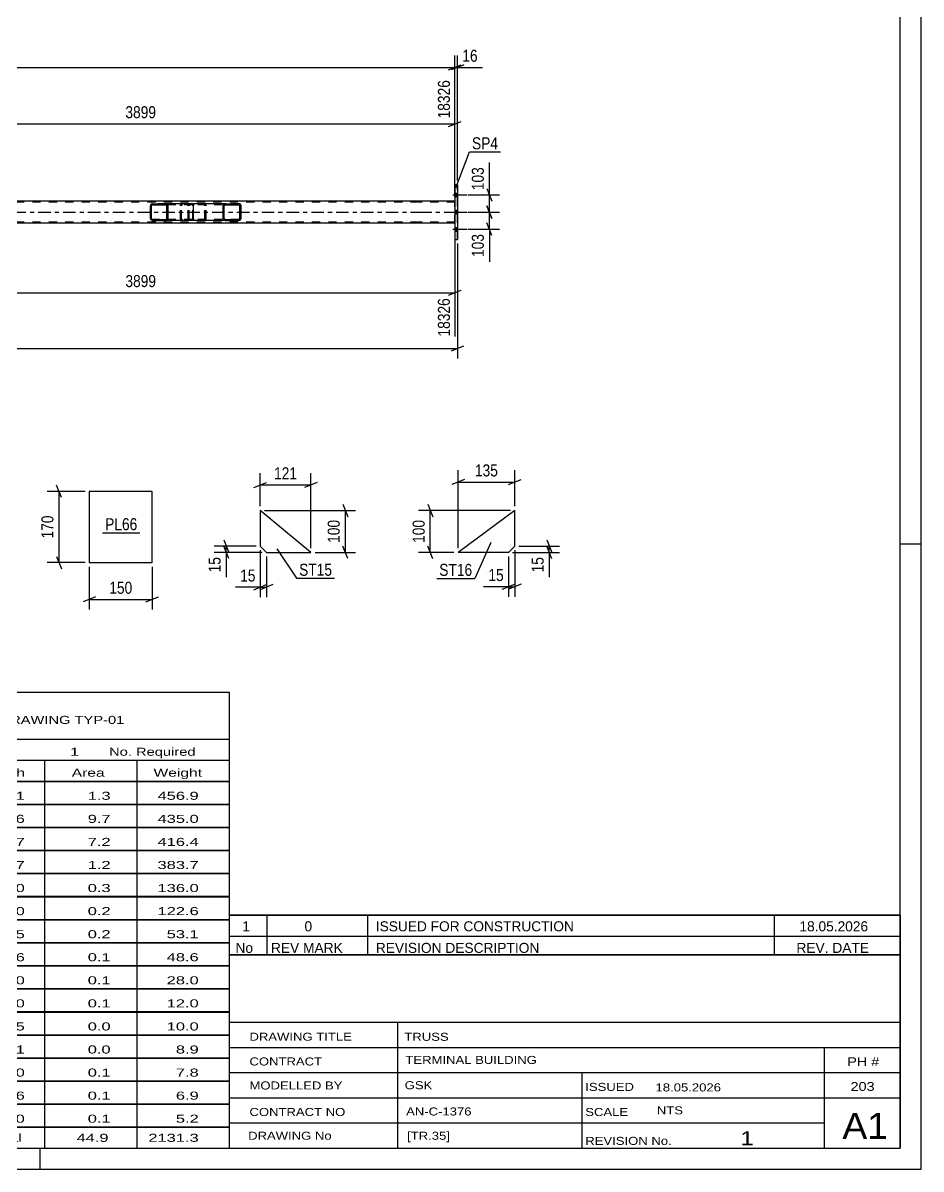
# Model space of a CAD drawing. Header units: millimetres. Extents: x 0 to 841, y 0 to 594.
# Drawn here: x 626.9 to 841, y 0 to 273.3 of the extents above; entities that cross this region are included whole.
import ezdxf

# ---------------------------------------------------------------- set-up
doc = ezdxf.new("R2010")
doc.units = ezdxf.units.MM
doc.linetypes.add('DXK_LINE_DOT2', pattern=[3.9198, 1.9599, -1.9599])
doc.linetypes.add('DXK_LINE_DOT3', pattern=[5.9187, 2.979, -0.9799, 0.9799, -0.9799])
doc.styles.add('Arial Narrow', font='ARIALN.TTF', dxfattribs={"height": 0.2})

# ---------------------------------------------------------------- blocks, each defined once
blk = doc.blocks.new('Unknown-247343161-1137')
at = {"color": 5, "linetype": 'Continuous'}
for p, q in [((841, 0), (841, 594)), ((836, 5), (836, 589)), ((841, 149), (836, 149)), ((5, 5), (836, 5)), ((631, 0), (631, 5)), ((0, 0), (841, 0))]:
    blk.add_line(p, q, dxfattribs=at)
blk = doc.blocks.new('Part-247343161-45627 - 45626')
at = {"color": 2, "linetype": 'Continuous'}
for p, q in [((683.44, 157.06), (683.44, 148.56)), ((695.53, 147.06), (683.44, 157.06)), ((683.44, 148.56), (684.94, 147.06)), ((684.94, 147.06), (695.53, 147.06))]:
    blk.add_line(p, q, dxfattribs=at)
blk = doc.blocks.new('Part-247343161-45637 - 45636')
at = {"color": 2, "linetype": 'Continuous'}
for p, q in [((744.12, 157.05), (730.62, 147.05)), ((744.12, 148.55), (744.12, 157.05)), ((744.12, 148.55), (742.62, 147.05)), ((742.62, 147.05), (730.62, 147.05))]:
    blk.add_line(p, q, dxfattribs=at)
blk = doc.blocks.new('Part-247343161-26523 - 4010')
at = {"linetype": 'Continuous'}
h = blk.add_hatch(dxfattribs=at)
h.set_pattern_fill('', scale=0.7, style=0, pattern_type=0)
h.set_pattern_definition([(45, (678.8355, 229.9036), (-1.57154, 1.57154), [])])
h.paths.add_polyline_path([(678.87, 229.72), (678.84, 229.9), (678.72, 230.06), (678.56, 230.16), (678.36, 230.2), (675.13, 230.2), (674.93, 230.16), (674.77, 230.06), (674.66, 229.9), (674.62, 229.72), (674.62, 226.68), (674.66, 226.5), (674.77, 226.34), (674.93, 226.24), (675.13, 226.2), (678.36, 226.2), (678.56, 226.24), (678.72, 226.34), (678.84, 226.5), (678.87, 226.68)])
h.paths.add_polyline_path([(678.6, 226.59), (678.54, 226.51), (678.46, 226.46), (678.36, 226.44), (675.13, 226.44), (675.03, 226.46), (674.95, 226.51), (674.89, 226.59), (674.87, 226.68), (674.87, 229.72), (674.89, 229.81), (674.95, 229.89), (675.03, 229.94), (675.13, 229.96), (678.36, 229.96), (678.46, 229.94), (678.54, 229.89), (678.6, 229.81), (678.62, 229.72), (678.62, 226.68)])
at = {"color": 7, "linetype": 'DXK_LINE_DOT2'}
for p, q in [((666.27, 229.72), (666.31, 229.9)), ((666.27, 226.68), (666.27, 229.72)), ((666.54, 229.81), (666.52, 229.72)), ((666.52, 226.68), (666.52, 229.72)), ((666.6, 229.89), (666.54, 229.81)), ((666.58, 230.16), (666.78, 230.2)), ((666.68, 229.94), (666.6, 229.89)), ((666.78, 229.96), (666.68, 229.94)), ((667.26, 230.2), (666.78, 230.2)), ((678.36, 229.96), (666.78, 229.96)), ((670.01, 230.2), (670.21, 230.16)), ((670.11, 229.94), (670.01, 229.96)), ((670.19, 229.89), (670.11, 229.94)), ((670.25, 229.81), (670.19, 229.89)), ((670.27, 229.72), (670.25, 229.81)), ((670.27, 226.68), (670.27, 229.72)), ((670.49, 229.9), (670.53, 229.72)), ((670.53, 226.68), (670.53, 229.72)), ((678.36, 230.2), (675.13, 230.2)), ((666.31, 226.5), (666.27, 226.68)), ((666.52, 226.68), (666.54, 226.59)), ((666.54, 226.59), (666.6, 226.51)), ((666.78, 226.2), (666.58, 226.24)), ((666.6, 226.51), (666.68, 226.46)), ((666.68, 226.46), (666.78, 226.44)), ((678.36, 226.44), (666.78, 226.44)), ((667.26, 226.2), (666.78, 226.2)), ((670.01, 226.44), (670.11, 226.46)), ((670.21, 226.24), (670.01, 226.2)), ((670.11, 226.46), (670.19, 226.51)), ((670.19, 226.51), (670.25, 226.59)), ((670.25, 226.59), (670.27, 226.68)), ((670.53, 226.68), (670.49, 226.5)), ((678.36, 226.2), (675.13, 226.2))]:
    blk.add_line(p, q, dxfattribs=at)
at = {"color": 2, "linetype": 'Continuous'}
for p, q in [((675.13, 230.2), (667.26, 230.2)), ((674.66, 229.9), (674.62, 229.72)), ((674.62, 226.68), (674.62, 229.72)), ((674.87, 229.72), (674.89, 229.81)), ((674.87, 226.68), (674.87, 229.72)), ((674.89, 229.81), (674.95, 229.89)), ((675.13, 230.2), (674.93, 230.16)), ((674.95, 229.89), (675.03, 229.94)), ((675.03, 229.94), (675.13, 229.96)), ((675.13, 230.2), (678.36, 230.2)), ((675.13, 229.96), (678.36, 229.96)), ((678.56, 230.16), (678.36, 230.2)), ((678.36, 229.96), (678.46, 229.94)), ((678.46, 229.94), (678.54, 229.89)), ((678.54, 229.89), (678.6, 229.81)), ((678.6, 229.81), (678.62, 229.72)), ((678.62, 226.68), (678.62, 229.72)), ((678.87, 229.72), (678.84, 229.9)), ((678.87, 226.68), (678.87, 229.72)), ((675.13, 226.2), (667.26, 226.2)), ((674.62, 226.68), (674.66, 226.5)), ((674.89, 226.59), (674.87, 226.68)), ((674.95, 226.51), (674.89, 226.59)), ((674.93, 226.24), (675.13, 226.2)), ((675.03, 226.46), (674.95, 226.51)), ((675.13, 226.44), (675.03, 226.46)), ((675.13, 226.44), (678.36, 226.44)), ((675.13, 226.2), (678.36, 226.2)), ((678.46, 226.46), (678.36, 226.44)), ((678.36, 226.2), (678.56, 226.24)), ((678.54, 226.51), (678.46, 226.46)), ((678.6, 226.59), (678.54, 226.51)), ((678.62, 226.68), (678.6, 226.59)), ((678.84, 226.5), (678.87, 226.68))]:
    blk.add_line(p, q, dxfattribs=at)
at = {"color": 7, "linetype": 'DXK_LINE_DOT2'}
for centre, start, end in [((666.76, 229.7), 110.7583, 155.68), ((670.03, 229.7), 24.32, 69.2417), ((666.76, 226.7), 204.32, 249.2417), ((670.03, 226.7), 290.7583, 335.68)]:
    blk.add_arc(centre, 0.496, start, end, dxfattribs=at)
at = {"color": 2, "linetype": 'Continuous'}
for centre, start, end in [((675.11, 229.7), 110.7583, 155.68), ((678.38, 229.7), 24.32, 69.2417), ((675.11, 226.7), 204.32, 249.2417), ((678.38, 226.7), 290.7583, 335.68)]:
    blk.add_arc(centre, 0.496, start, end, dxfattribs=at)
blk = doc.blocks.new('Part-247343161-26530 - 4010')
at = {"linetype": 'Continuous'}
h = blk.add_hatch(dxfattribs=at)
h.set_pattern_fill('', scale=0.7, style=0, pattern_type=0)
h.set_pattern_definition([(45, (661.4247, 229.9036), (-1.57154, 1.57154), [])])
h.paths.add_polyline_path([(661.46, 229.72), (661.42, 229.9), (661.32, 230.06), (661.15, 230.16), (660.96, 230.2), (657.78, 230.2), (657.58, 230.16), (657.42, 230.06), (657.31, 229.9), (657.27, 229.72), (657.27, 226.68), (657.31, 226.5), (657.42, 226.34), (657.58, 226.24), (657.78, 226.2), (660.96, 226.2), (661.15, 226.24), (661.32, 226.34), (661.42, 226.5), (661.46, 226.68)])
h.paths.add_polyline_path([(661.19, 226.59), (661.14, 226.51), (661.06, 226.46), (660.96, 226.44), (657.78, 226.44), (657.68, 226.46), (657.6, 226.51), (657.54, 226.59), (657.52, 226.68), (657.52, 229.72), (657.54, 229.81), (657.6, 229.89), (657.68, 229.94), (657.78, 229.96), (660.96, 229.96), (661.06, 229.94), (661.14, 229.89), (661.19, 229.81), (661.21, 229.72), (661.21, 226.68)])
at = {"color": 2, "linetype": 'Continuous'}
for p, q in [((657.31, 229.9), (657.27, 229.72)), ((657.27, 226.68), (657.27, 229.72)), ((657.52, 229.72), (657.54, 229.81)), ((657.52, 226.68), (657.52, 229.72)), ((657.54, 229.81), (657.6, 229.89)), ((657.78, 230.2), (657.58, 230.16)), ((657.6, 229.89), (657.68, 229.94)), ((657.68, 229.94), (657.78, 229.96)), ((657.78, 230.2), (660.96, 230.2)), ((657.78, 229.96), (660.96, 229.96)), ((667.26, 230.2), (660.96, 230.2)), ((661.15, 230.16), (660.96, 230.2)), ((660.96, 229.96), (661.06, 229.94)), ((661.06, 229.94), (661.14, 229.89)), ((661.14, 229.89), (661.19, 229.81)), ((661.19, 229.81), (661.21, 229.72)), ((661.21, 226.68), (661.21, 229.72)), ((661.46, 229.72), (661.42, 229.9)), ((661.46, 226.68), (661.46, 229.72)), ((667.26, 230.2), (667.36, 230.16)), ((667.36, 230.16), (667.45, 230.06)), ((667.45, 230.06), (667.51, 229.9)), ((667.51, 229.9), (667.53, 229.72)), ((667.53, 226.68), (667.53, 229.72)), ((657.27, 226.68), (657.31, 226.5)), ((657.54, 226.59), (657.52, 226.68)), ((657.6, 226.51), (657.54, 226.59)), ((657.58, 226.24), (657.78, 226.2)), ((657.68, 226.46), (657.6, 226.51)), ((657.78, 226.44), (657.68, 226.46)), ((657.78, 226.44), (660.96, 226.44)), ((657.78, 226.2), (660.96, 226.2)), ((661.06, 226.46), (660.96, 226.44)), ((660.96, 226.2), (661.15, 226.24)), ((667.26, 226.2), (660.96, 226.2)), ((661.14, 226.51), (661.06, 226.46)), ((661.19, 226.59), (661.14, 226.51)), ((661.21, 226.68), (661.19, 226.59)), ((661.42, 226.5), (661.46, 226.68)), ((667.36, 226.24), (667.26, 226.2)), ((667.45, 226.34), (667.36, 226.24)), ((667.51, 226.5), (667.45, 226.34)), ((667.53, 226.68), (667.51, 226.5))]:
    blk.add_line(p, q, dxfattribs=at)
at = {"color": 7, "linetype": 'DXK_LINE_DOT2'}
for p, q in [((660.96, 230.2), (657.78, 230.2)), ((667.26, 229.96), (657.78, 229.96)), ((664.42, 229.72), (664.46, 229.9)), ((664.42, 226.68), (664.42, 229.72)), ((664.69, 229.81), (664.67, 229.72)), ((664.67, 226.68), (664.67, 229.72)), ((664.75, 229.89), (664.69, 229.81)), ((664.73, 230.16), (664.93, 230.2)), ((664.83, 229.94), (664.75, 229.89)), ((664.93, 229.96), (664.83, 229.94)), ((666.27, 229.96), (666.27, 230.2)), ((667.31, 229.94), (667.26, 229.96)), ((667.36, 229.89), (667.31, 229.94)), ((667.39, 229.81), (667.36, 229.89)), ((667.4, 229.72), (667.39, 229.81)), ((667.4, 226.68), (667.4, 229.72)), ((667.26, 226.44), (657.78, 226.44)), ((660.96, 226.2), (657.78, 226.2)), ((664.46, 226.5), (664.42, 226.68)), ((664.67, 226.68), (664.69, 226.59)), ((664.69, 226.59), (664.75, 226.51)), ((664.93, 226.2), (664.73, 226.24)), ((664.75, 226.51), (664.77, 226.5)), ((664.77, 226.5), (664.83, 226.46)), ((664.83, 226.46), (664.93, 226.44)), ((666.27, 226.2), (666.27, 226.44)), ((667.26, 226.44), (667.31, 226.46)), ((667.31, 226.46), (667.36, 226.51)), ((667.36, 226.51), (667.39, 226.59)), ((667.39, 226.59), (667.4, 226.68))]:
    blk.add_line(p, q, dxfattribs=at)
at = {"color": 2, "linetype": 'Continuous'}
for centre, start, end in [((657.76, 229.7), 111.1941, 156.1506), ((660.97, 229.7), 23.8494, 68.8059), ((657.76, 226.7), 203.8494, 248.8059), ((660.97, 226.7), 291.1941, 336.1506)]:
    blk.add_arc(centre, 0.492, start, end, dxfattribs=at)
at = {"color": 7, "linetype": 'DXK_LINE_DOT2'}
for centre, start, end in [((664.91, 229.7), 111.1941, 156.1506), ((664.91, 226.7), 203.8494, 248.8059)]:
    blk.add_arc(centre, 0.492, start, end, dxfattribs=at)
blk = doc.blocks.new('Part-247343161-26532 - 4010')
at = {"color": 2, "linetype": 'Continuous'}
for p, q in [((730.51, 234.7), (729.87, 234.7)), ((729.87, 234.7), (729.87, 221.7)), ((730.51, 234.7), (730.51, 221.7)), ((729.87, 221.7), (730.51, 221.7))]:
    blk.add_line(p, q, dxfattribs=at)
at = {"color": 7, "linetype": 'DXK_LINE_DOT2'}
blk.add_line((730.51, 221.7), (730.51, 234.7), dxfattribs=at)
blk = doc.blocks.new('Part-247343161-26634 - 4010')
at = {"color": 7, "linetype": 'DXK_LINE_DOT2'}
for p, q in [((721.25, 230.6), (62.33, 230.6)), ((729.87, 230.6), (721.35, 230.6)), ((729.87, 225.56), (729.87, 230.84)), ((721.25, 225.8), (62.33, 225.8)), ((729.87, 225.8), (721.35, 225.8))]:
    blk.add_line(p, q, dxfattribs=at)
at = {"color": 2, "linetype": 'Continuous'}
for p, q in [((721.25, 230.84), (585.25, 230.84)), ((729.87, 230.84), (721.35, 230.84)), ((721.25, 225.56), (585.25, 225.56)), ((729.87, 225.56), (721.35, 225.56))]:
    blk.add_line(p, q, dxfattribs=at)
at = {"color": 7, "linetype": 'DXK_LINE_DOT3'}
for p, q in [((62.33, 228.2), (721.25, 228.2)), ((721.35, 228.2), (739.87, 228.2))]:
    blk.add_line(p, q, dxfattribs=at)
blk = doc.blocks.new('Bolt-247343161-26638 - 4010')
at = {"linetype": 'Continuous'}
for points in [[(730.51, 231.86), (730.51, 232.74), (729.87, 232.74), (729.87, 231.86)], [(730.51, 231.86), (730.51, 232.74), (729.87, 232.74), (729.87, 231.86)], [(730.51, 231.86), (730.51, 232.74), (729.87, 232.74), (729.87, 231.86)], [(730.51, 227.76), (730.51, 228.64), (729.87, 228.64), (729.87, 227.76)], [(730.51, 227.76), (730.51, 228.64), (729.87, 228.64), (729.87, 227.76)], [(730.51, 223.66), (730.51, 224.54), (729.87, 224.54), (729.87, 223.66)], [(730.51, 223.66), (730.51, 224.54), (729.87, 224.54), (729.87, 223.66)], [(730.51, 223.66), (730.51, 224.54), (729.87, 224.54), (729.87, 223.66)]]:
    blk.add_hatch(color=1, dxfattribs=at).paths.add_polyline_path(points)
at = {"color": 1, "linetype": 'Continuous'}
for p, q in [((729.87, 232.74), (730.51, 232.74)), ((729.87, 232.74), (730.51, 232.74)), ((729.87, 232.74), (730.51, 232.74)), ((729.35, 232.3), (732.67, 232.3)), ((729.35, 232.3), (732.67, 232.3)), ((729.35, 232.3), (732.67, 232.3)), ((729.87, 231.86), (730.51, 231.86)), ((729.87, 231.86), (730.51, 231.86)), ((729.87, 231.86), (730.51, 231.86)), ((729.35, 228.2), (732.67, 228.2)), ((729.35, 228.2), (732.67, 228.2)), ((729.87, 228.64), (730.51, 228.64)), ((729.87, 228.64), (730.51, 228.64)), ((729.87, 227.76), (730.51, 227.76)), ((729.87, 227.76), (730.51, 227.76)), ((729.87, 224.54), (730.51, 224.54)), ((729.87, 224.54), (730.51, 224.54)), ((729.87, 224.54), (730.51, 224.54)), ((729.35, 224.1), (732.67, 224.1)), ((729.35, 224.1), (732.67, 224.1)), ((729.35, 224.1), (732.67, 224.1)), ((729.87, 223.66), (730.51, 223.66)), ((729.87, 223.66), (730.51, 223.66)), ((729.87, 223.66), (730.51, 223.66))]:
    blk.add_line(p, q, dxfattribs=at)
blk = doc.blocks.new('Part-247343161-45618 - 45617')
at = {"color": 2, "linetype": 'Continuous'}
for p, q in [((642.7, 161.61), (642.7, 144.61)), ((657.7, 161.61), (642.7, 161.61)), ((657.7, 144.61), (657.7, 161.61)), ((642.7, 144.61), (657.7, 144.61))]:
    blk.add_line(p, q, dxfattribs=at)
blk = doc.blocks.new('StraightDimension-247343161-45885 - 45626')
at = {"color": 7, "linetype": 'Continuous'}
for p, q in [((703.14, 158.56), (704.34, 155.56)), ((684.44, 157.06), (706.14, 157.06)), ((703.74, 147.06), (703.74, 157.06)), ((704.34, 145.56), (703.14, 148.56)), ((696.53, 147.06), (706.14, 147.06))]:
    blk.add_line(p, q, dxfattribs=at)
at = {"color": 0}
blk.add_wipeout([(702.99, 155.4), (698.79, 155.4), (698.79, 148.72), (702.99, 148.72)], dxfattribs=at)
at = {"color": 3, "style": 'Arial Narrow'}
blk.add_text('100', height=2.863, rotation=90.0002, dxfattribs=at).set_placement((702.39, 149.32))
blk = doc.blocks.new('StraightDimension-247343161-45877 - 45626')
at = {"color": 7, "linetype": 'Continuous'}
for p, q in [((683.44, 158.06), (683.44, 165.98)), ((695.53, 148.06), (695.53, 165.98)), ((681.94, 162.53), (684.94, 163.73)), ((683.44, 163.13), (695.53, 163.13)), ((697.03, 163.73), (694.03, 162.53))]:
    blk.add_line(p, q, dxfattribs=at)
at = {"color": 0}
blk.add_wipeout([(692.83, 163.88), (692.83, 168.08), (686.14, 168.08), (686.14, 163.88)], dxfattribs=at)
at = {"color": 3, "style": 'Arial Narrow'}
blk.add_text('121', height=2.863, dxfattribs=at).set_placement((686.74, 164.48))
blk = doc.blocks.new('StraightDimension-247343161-45881 - 45626')
at = {"color": 7, "linetype": 'Continuous'}
for p, q in [((682.44, 148.56), (672.49, 148.56)), ((674.74, 150.06), (675.94, 147.06)), ((675.94, 145.56), (674.74, 148.56)), ((675.34, 147.06), (675.34, 148.56)), ((683.94, 147.06), (672.49, 147.06))]:
    blk.add_line(p, q, dxfattribs=at)
at = {"color": 0}
blk.add_wipeout([(674.59, 146.53), (670.39, 146.53), (670.39, 141.68), (674.59, 141.68)], dxfattribs=at)
at = {"color": 7, "linetype": 'Continuous'}
blk.add_line((675.34, 147.06), (675.34, 141.15), dxfattribs=at)
blk.add_line((675.34, 147.06), (675.34, 141.15), dxfattribs=at)
at = {"color": 3, "style": 'Arial Narrow'}
blk.add_text('15', height=2.863, rotation=90.0002, dxfattribs=at).set_placement((673.99, 142.28))
blk = doc.blocks.new('StraightDimension-247343161-45873 - 45626')
at = {"color": 7, "linetype": 'Continuous'}
for p, q in [((683.44, 147.56), (683.44, 136.36)), ((684.94, 146.06), (684.94, 136.36)), ((681.94, 138.16), (684.94, 139.36)), ((686.44, 139.36), (683.44, 138.16)), ((683.44, 138.76), (684.94, 138.76))]:
    blk.add_line(p, q, dxfattribs=at)
at = {"color": 0}
blk.add_wipeout([(682.92, 139.51), (682.92, 143.71), (678.06, 143.71), (678.06, 139.51)], dxfattribs=at)
at = {"color": 7, "linetype": 'Continuous'}
blk.add_line((683.44, 138.76), (677.53, 138.76), dxfattribs=at)
blk.add_line((683.44, 138.76), (677.53, 138.76), dxfattribs=at)
at = {"color": 3, "style": 'Arial Narrow'}
blk.add_text('15', height=2.863, dxfattribs=at).set_placement((678.66, 140.11))
blk = doc.blocks.new('StraightDimension-247343161-45901 - 45636')
at = {"color": 7, "linetype": 'Continuous'}
for p, q in [((732.12, 164.42), (729.12, 163.22)), ((730.62, 148.05), (730.62, 166.67)), ((742.62, 163.22), (745.62, 164.42)), ((744.12, 158.05), (744.12, 166.67)), ((730.62, 163.82), (744.12, 163.82))]:
    blk.add_line(p, q, dxfattribs=at)
at = {"color": 0}
blk.add_wipeout([(740.71, 164.57), (740.71, 168.77), (734.03, 168.77), (734.03, 164.57)], dxfattribs=at)
at = {"color": 3, "style": 'Arial Narrow'}
blk.add_text('135', height=2.863, dxfattribs=at).set_placement((734.63, 165.17))
blk = doc.blocks.new('StraightDimension-247343161-45893 - 45636')
at = {"color": 7, "linetype": 'Continuous'}
for p, q in [((723.4, 158.55), (724.6, 155.55)), ((743.12, 157.05), (721.15, 157.05)), ((724, 147.05), (724, 157.05)), ((724.6, 145.55), (723.4, 148.55)), ((729.62, 147.05), (721.15, 147.05))]:
    blk.add_line(p, q, dxfattribs=at)
at = {"color": 0}
blk.add_wipeout([(723.25, 155.4), (719.05, 155.4), (719.05, 148.71), (723.25, 148.71)], dxfattribs=at)
at = {"color": 3, "style": 'Arial Narrow'}
blk.add_text('100', height=2.863, rotation=90.0002, dxfattribs=at).set_placement((722.65, 149.31))
blk = doc.blocks.new('StraightDimension-247343161-45897 - 45636')
at = {"color": 7, "linetype": 'Continuous'}
for p, q in [((742.62, 146.05), (742.62, 136.48)), ((744.12, 147.55), (744.12, 136.48)), ((741.12, 138.28), (744.12, 139.48)), ((745.62, 139.48), (742.62, 138.28)), ((742.62, 138.88), (744.12, 138.88))]:
    blk.add_line(p, q, dxfattribs=at)
at = {"color": 0}
blk.add_wipeout([(742.1, 139.63), (742.1, 143.83), (737.24, 143.83), (737.24, 139.63)], dxfattribs=at)
at = {"color": 7, "linetype": 'Continuous'}
blk.add_line((742.62, 138.88), (736.71, 138.88), dxfattribs=at)
blk.add_line((742.62, 138.88), (736.71, 138.88), dxfattribs=at)
at = {"color": 3, "style": 'Arial Narrow'}
blk.add_text('15', height=2.863, dxfattribs=at).set_placement((737.84, 140.23))
blk = doc.blocks.new('StraightDimension-247343161-45889 - 45636')
at = {"color": 7, "linetype": 'Continuous'}
for p, q in [((745.12, 148.55), (754.77, 148.55)), ((751.77, 150.05), (752.97, 147.05)), ((752.97, 145.55), (751.77, 148.55)), ((752.37, 147.05), (752.37, 148.55)), ((743.62, 147.05), (754.77, 147.05))]:
    blk.add_line(p, q, dxfattribs=at)
at = {"color": 0}
blk.add_wipeout([(751.62, 146.53), (747.42, 146.53), (747.42, 141.67), (751.62, 141.67)], dxfattribs=at)
at = {"color": 7, "linetype": 'Continuous'}
blk.add_line((752.37, 147.05), (752.37, 141.15), dxfattribs=at)
blk.add_line((752.37, 147.05), (752.37, 141.15), dxfattribs=at)
at = {"color": 3, "style": 'Arial Narrow'}
blk.add_text('15', height=2.863, rotation=90.0002, dxfattribs=at).set_placement((751.02, 142.27))
blk = doc.blocks.new('StraightDimension-247343161-47043 - 4010')
at = {"color": 7, "linetype": 'Continuous'}
for p, q in [((580.05, 240.24), (580.05, 259.68)), ((729.87, 231.84), (729.87, 259.68)), ((581.55, 249.84), (578.55, 248.64)), ((580.05, 249.24), (729.87, 249.24)), ((728.37, 248.64), (731.37, 249.84))]:
    blk.add_line(p, q, dxfattribs=at)
at = {"color": 0, "linetype": 'Continuous'}
blk.add_wipeout([(729.27, 260.28), (725.07, 260.28), (725.07, 249.94), (729.27, 249.94)], dxfattribs=at)
at = {"color": 0}
blk.add_wipeout([(659.22, 249.99), (659.22, 254.19), (650.7, 254.19), (650.7, 249.99)], dxfattribs=at)
at = {"color": 3, "linetype": 'Continuous', "style": 'Arial Narrow'}
blk.add_text('18326', height=2.863, rotation=90.0002, dxfattribs=at).set_placement((728.67, 250.54))
at = {"color": 3, "style": 'Arial Narrow'}
blk.add_text('3899', height=2.863, dxfattribs=at).set_placement((651.3, 250.59))
blk = doc.blocks.new('StraightDimension-247343161-46965 - 4010')
at = {"color": 7, "linetype": 'Continuous'}
for p, q in [((737.5, 233.8), (738.7, 230.8)), ((732.91, 232.3), (740.5, 232.3)), ((738.7, 226.7), (737.5, 229.7)), ((738.1, 228.2), (738.1, 232.3)), ((732.91, 228.2), (740.5, 228.2))]:
    blk.add_line(p, q, dxfattribs=at)
at = {"color": 0}
blk.add_wipeout([(737.35, 239.51), (733.15, 239.51), (733.15, 232.82), (737.35, 232.82)], dxfattribs=at)
at = {"color": 7, "linetype": 'Continuous'}
blk.add_line((738.1, 232.3), (738.1, 240.03), dxfattribs=at)
blk.add_line((738.1, 232.3), (738.1, 240.03), dxfattribs=at)
at = {"color": 3, "style": 'Arial Narrow'}
blk.add_text('103', height=2.863, rotation=90.0002, dxfattribs=at).set_placement((736.75, 233.42))
blk = doc.blocks.new('StraightDimension-247343161-46966 - 4010')
at = {"color": 7, "linetype": 'Continuous'}
for p, q in [((737.5, 229.7), (738.7, 226.7)), ((732.91, 228.2), (740.5, 228.2)), ((738.1, 224.1), (738.1, 228.2)), ((738.7, 222.6), (737.5, 225.6)), ((732.91, 224.1), (740.5, 224.1))]:
    blk.add_line(p, q, dxfattribs=at)
at = {"color": 0}
blk.add_wipeout([(737.35, 223.57), (733.15, 223.57), (733.15, 216.89), (737.35, 216.89)], dxfattribs=at)
at = {"color": 7, "linetype": 'Continuous'}
blk.add_line((738.1, 224.1), (738.1, 216.37), dxfattribs=at)
blk.add_line((738.1, 224.1), (738.1, 216.37), dxfattribs=at)
at = {"color": 3, "style": 'Arial Narrow'}
blk.add_text('103', height=2.863, rotation=90.0002, dxfattribs=at).set_placement((736.75, 217.49))
blk = doc.blocks.new('StraightDimension-247343161-47066 - 4010')
at = {"color": 7, "linetype": 'Continuous'}
for p, q in [((729.87, 224.56), (729.87, 198.53)), ((580.05, 216.16), (580.05, 198.53)), ((581.55, 209.57), (578.55, 208.37)), ((580.05, 208.97), (729.87, 208.97)), ((728.37, 208.37), (731.37, 209.57))]:
    blk.add_line(p, q, dxfattribs=at)
at = {"color": 0}
blk.add_wipeout([(659.22, 209.72), (659.22, 213.92), (650.7, 213.92), (650.7, 209.72)], dxfattribs=at)
at = {"color": 0, "linetype": 'Continuous'}
blk.add_wipeout([(729.27, 208.27), (725.07, 208.27), (725.07, 197.93), (729.27, 197.93)], dxfattribs=at)
at = {"color": 3, "style": 'Arial Narrow'}
blk.add_text('3899', height=2.863, dxfattribs=at).set_placement((651.3, 210.32))
at = {"color": 3, "linetype": 'Continuous', "style": 'Arial Narrow'}
blk.add_text('18326', height=2.863, rotation=90.0002, dxfattribs=at).set_placement((728.67, 198.53))
blk = doc.blocks.new('StraightDimension-247343161-47089 - 4010')
at = {"color": 7, "linetype": 'Continuous'}
for p, q in [((729.87, 235.7), (729.87, 265.55)), ((730.51, 235.7), (730.51, 265.55)), ((728.37, 262.1), (731.37, 263.3)), ((732.01, 263.3), (729.01, 262.1)), ((729.87, 262.7), (730.51, 262.7))]:
    blk.add_line(p, q, dxfattribs=at)
at = {"color": 0}
blk.add_wipeout([(735.89, 263.45), (735.89, 267.65), (731.03, 267.65), (731.03, 263.45)], dxfattribs=at)
at = {"color": 7, "linetype": 'Continuous'}
blk.add_line((730.51, 262.7), (736.41, 262.7), dxfattribs=at)
blk.add_line((730.51, 262.7), (736.41, 262.7), dxfattribs=at)
at = {"color": 3, "style": 'Arial Narrow'}
blk.add_text('16', height=2.863, dxfattribs=at).set_placement((731.63, 264.05))
blk = doc.blocks.new('StraightDimension-247343161-47090 - 4010')
at = {"color": 7, "linetype": 'Continuous'}
for p, q in [((729.87, 235.7), (729.87, 265.55)), ((53.71, 262.7), (729.87, 262.7)), ((728.37, 262.1), (731.37, 263.3))]:
    blk.add_line(p, q, dxfattribs=at)
blk = doc.blocks.new('StraightDimension-247343161-47120 - 4010')
at = {"color": 7, "linetype": 'Continuous'}
for p, q in [((730.51, 220.7), (730.51, 193.3)), ((53.07, 195.7), (730.51, 195.7)), ((729.01, 195.1), (732.01, 196.3))]:
    blk.add_line(p, q, dxfattribs=at)
blk = doc.blocks.new('StraightDimension-247343161-45865 - 45617')
at = {"color": 7, "linetype": 'Continuous'}
for p, q in [((641.7, 161.61), (632.64, 161.61)), ((636.09, 160.11), (634.89, 163.11)), ((635.49, 144.61), (635.49, 161.61)), ((634.89, 146.11), (636.09, 143.11)), ((641.7, 144.61), (632.64, 144.61))]:
    blk.add_line(p, q, dxfattribs=at)
at = {"color": 0}
blk.add_wipeout([(634.74, 156.45), (630.54, 156.45), (630.54, 149.77), (634.74, 149.77)], dxfattribs=at)
at = {"color": 3, "style": 'Arial Narrow'}
blk.add_text('170', height=2.863, rotation=90.0002, dxfattribs=at).set_placement((634.14, 150.37))
blk = doc.blocks.new('StraightDimension-247343161-45869 - 45617')
at = {"color": 7, "linetype": 'Continuous'}
for p, q in [((642.7, 143.61), (642.7, 133.44)), ((657.7, 143.61), (657.7, 133.44)), ((644.2, 136.44), (641.2, 135.24)), ((642.7, 135.84), (657.7, 135.84)), ((656.2, 135.24), (659.2, 136.44))]:
    blk.add_line(p, q, dxfattribs=at)
at = {"color": 0}
blk.add_wipeout([(653.54, 136.59), (653.54, 140.79), (646.86, 140.79), (646.86, 136.59)], dxfattribs=at)
at = {"color": 3, "style": 'Arial Narrow'}
blk.add_text('150', height=2.863, dxfattribs=at).set_placement((647.46, 137.19))
blk = doc.blocks.new('Mark-247343161-46045 - 45626')
at = {"color": 0}
blk.add_wipeout([(700.57, 141.48), (700.57, 144.48), (692.72, 144.48), (692.72, 141.48)], dxfattribs=at)
blk.add_wipeout([(700.57, 141.48), (700.57, 144.48), (692.72, 144.48), (692.72, 141.48)], dxfattribs=at)
at = {"color": 30, "linetype": 'Continuous'}
for p, q in [((687.41, 147.91), (692.12, 140.88)), ((692.12, 140.88), (701.17, 140.88))]:
    blk.add_line(p, q, dxfattribs=at)
at = {"color": 3, "style": 'Arial Narrow'}
blk.add_text('ST15', height=2.863, dxfattribs=at).set_placement((692.72, 141.48))
blk = doc.blocks.new('Unknown-247343161-50972')
at = {"color": 7, "linetype": 'Continuous'}
for p, q in [((676, 51.05), (676, 5)), ((676, 51.05), (836, 51.05)), ((836, 51), (836, 5)), ((676, 35), (836, 35)), ((716.14, 35), (716.14, 5)), ((676, 29), (836, 29)), ((818, 5.05), (818, 29.05)), ((676, 23), (836, 23)), ((760.14, 23), (760.14, 5)), ((676, 17), (836, 17)), ((676, 11), (818, 11)), ((676, 5), (836, 5))]:
    blk.add_line(p, q, dxfattribs=at)
at = {"color": 7, "style": 'Arial Narrow'}
for s, height, width, p in [('DRAWING TITLE', 1.9089, 1.425378, (680.88, 30.61)), ('TRUSS', 1.909, 1.425378, (717.81, 30.59)), ('CONTRACT', 1.909, 1.425378, (680.88, 24.71)), ('TERMINAL BUILDING', 1.9089, 1.425378, (718.06, 25.07)), ('MODELLED BY', 1.9089, 1.425378, (680.88, 18.98)), ('GSK', 1.909, 1.425378, (717.88, 19.04)), ('ISSUED', 1.909, 1.425378, (760.94, 18.64)), ('18.05.2026', 1.909, 1.425378, (777.69, 18.52)), ('CONTRACT NO', 1.9089, 1.425378, (680.88, 12.66)), ('AN-C-1376', 1.909, 1.425378, (718.23, 12.78)), ('SCALE', 1.909, 1.425378, (760.94, 12.65)), ('A1', 6.204, 1.25, (822.24, 7.2)), ('DRAWING No', 1.909, 1.425378, (680.56, 7)), ('[TR.35]', 1.909, 1.425378, (718.46, 6.99)), ('1', 3.34, 1.5, (797.91, 5.68)), ('REVISION No.', 1.9089, 1.425378, (760.94, 5.77))]:
    blk.add_text(s, height=height, dxfattribs=dict(at, width=width)).set_placement(p)
at = {"color": 7, "linetype": 'Continuous', "style": 'Arial Narrow'}
for s, height, width, p in [('PH #', 2.1, 1.42538, (823.4, 24.55)), ('203', 2.1, 1.42538, (824.19, 18.65)), ('NTS', 1.909, 1.425378, (778, 13.05))]:
    blk.add_text(s, height=height, dxfattribs=dict(at, width=width)).set_placement(p)
blk = doc.blocks.new('Unknown-247343161-50973')
at = {"color": 7, "linetype": 'Continuous'}
for p, q in [((516, 113.75), (676, 113.75)), ((516, 102.5), (516, 113.75)), ((676, 113.75), (676, 102.5)), ((516, 102.5), (676, 102.5)), ((516, 102.5), (516, 97.5)), ((676, 102.5), (676, 97.5)), ((516, 97.5), (676, 97.5)), ((516, 97.5), (516, 92.5)), ((540, 97.5), (540, 92.5)), ((575.5, 97.5), (575.5, 92.5)), ((601.5, 97.5), (601.5, 92.5)), ((614.5, 97.5), (614.5, 92.5)), ((632, 97.5), (632, 92.5)), ((654, 97.5), (654, 92.5)), ((676, 97.5), (676, 92.5)), ((516, 92.5), (676, 92.5)), ((516, 92.45), (516, 87.05)), ((516, 92.45), (676, 92.45)), ((540, 92.5), (540, 87)), ((575.5, 92.5), (575.5, 87)), ((601.5, 92.5), (601.5, 87)), ((614.5, 92.5), (614.5, 87)), ((632, 92.5), (632, 87)), ((654, 92.5), (654, 87)), ((676, 92.45), (676, 87.05)), ((516, 87.05), (676, 87.05)), ((516, 86.95), (516, 81.55)), ((516, 86.95), (676, 86.95)), ((540, 87), (540, 81.5)), ((575.5, 87), (575.5, 81.5)), ((601.5, 87), (601.5, 81.5)), ((614.5, 87), (614.5, 81.5)), ((632, 87), (632, 81.5)), ((654, 87), (654, 81.5)), ((676, 86.95), (676, 81.55)), ((516, 81.55), (676, 81.55)), ((516, 81.45), (516, 76.05)), ((516, 81.45), (676, 81.45)), ((540, 81.5), (540, 76)), ((575.5, 81.5), (575.5, 76)), ((601.5, 81.5), (601.5, 76)), ((614.5, 81.5), (614.5, 76)), ((632, 81.5), (632, 76)), ((654, 81.5), (654, 76)), ((676, 81.45), (676, 76.05)), ((516, 76.05), (676, 76.05)), ((516, 75.95), (516, 70.55)), ((516, 75.95), (676, 75.95)), ((540, 76), (540, 70.5)), ((575.5, 76), (575.5, 70.5)), ((601.5, 76), (601.5, 70.5)), ((614.5, 76), (614.5, 70.5)), ((632, 76), (632, 70.5)), ((654, 76), (654, 70.5)), ((676, 75.95), (676, 70.55)), ((516, 70.55), (676, 70.55)), ((516, 70.45), (516, 65.05)), ((516, 70.45), (676, 70.45)), ((540, 70.5), (540, 65)), ((575.5, 70.5), (575.5, 65)), ((601.5, 70.5), (601.5, 65)), ((614.5, 70.5), (614.5, 65)), ((632, 70.5), (632, 65)), ((654, 70.5), (654, 65)), ((676, 70.45), (676, 65.05)), ((516, 65.05), (676, 65.05)), ((516, 64.95), (516, 59.55)), ((516, 64.95), (676, 64.95)), ((540, 65), (540, 59.5)), ((575.5, 65), (575.5, 59.5)), ((601.5, 65), (601.5, 59.5)), ((614.5, 65), (614.5, 59.5)), ((632, 65), (632, 59.5)), ((654, 65), (654, 59.5)), ((676, 64.95), (676, 59.55)), ((516, 59.55), (676, 59.55)), ((516, 59.45), (516, 54.05)), ((516, 59.45), (676, 59.45)), ((540, 59.5), (540, 54)), ((575.5, 59.5), (575.5, 54)), ((601.5, 59.5), (601.5, 54)), ((614.5, 59.5), (614.5, 54)), ((632, 59.5), (632, 54)), ((654, 59.5), (654, 54)), ((676, 59.45), (676, 54.05)), ((516, 54.05), (676, 54.05)), ((516, 53.95), (516, 48.55)), ((516, 53.95), (676, 53.95)), ((540, 54), (540, 48.5)), ((575.5, 54), (575.5, 48.5)), ((601.5, 54), (601.5, 48.5)), ((614.5, 54), (614.5, 48.5)), ((632, 54), (632, 48.5)), ((654, 54), (654, 48.5)), ((676, 53.95), (676, 48.55)), ((516, 48.55), (676, 48.55)), ((516, 48.45), (516, 43.05)), ((516, 48.45), (676, 48.45)), ((540, 48.5), (540, 43)), ((575.5, 48.5), (575.5, 43)), ((601.5, 48.5), (601.5, 43)), ((614.5, 48.5), (614.5, 43)), ((632, 48.5), (632, 43)), ((654, 48.5), (654, 43)), ((676, 48.45), (676, 43.05)), ((516, 43.05), (676, 43.05)), ((516, 42.95), (516, 37.55)), ((516, 42.95), (676, 42.95)), ((540, 43), (540, 37.5)), ((575.5, 43), (575.5, 37.5)), ((601.5, 43), (601.5, 37.5)), ((614.5, 43), (614.5, 37.5)), ((632, 43), (632, 37.5)), ((654, 43), (654, 37.5)), ((676, 42.95), (676, 37.55)), ((516, 37.55), (676, 37.55)), ((516, 37.45), (516, 32.05)), ((516, 37.45), (676, 37.45)), ((540, 37.5), (540, 32)), ((575.5, 37.5), (575.5, 32)), ((601.5, 37.5), (601.5, 32)), ((614.5, 37.5), (614.5, 32)), ((632, 37.5), (632, 32)), ((654, 37.5), (654, 32)), ((676, 37.45), (676, 32.05)), ((516, 32.05), (676, 32.05)), ((516, 31.95), (516, 26.55)), ((516, 31.95), (676, 31.95)), ((540, 32), (540, 26.5)), ((575.5, 32), (575.5, 26.5)), ((601.5, 32), (601.5, 26.5)), ((614.5, 32), (614.5, 26.5)), ((632, 32), (632, 26.5)), ((654, 32), (654, 26.5)), ((676, 31.95), (676, 26.55)), ((516, 26.55), (676, 26.55)), ((516, 26.45), (516, 21.05)), ((516, 26.45), (676, 26.45)), ((540, 26.5), (540, 21)), ((575.5, 26.5), (575.5, 21)), ((601.5, 26.5), (601.5, 21)), ((614.5, 26.5), (614.5, 21)), ((632, 26.5), (632, 21)), ((654, 26.5), (654, 21)), ((676, 26.45), (676, 21.05)), ((516, 21.05), (676, 21.05)), ((516, 20.95), (516, 15.55)), ((516, 20.95), (676, 20.95)), ((540, 21), (540, 15.5)), ((575.5, 21), (575.5, 15.5)), ((601.5, 21), (601.5, 15.5)), ((614.5, 21), (614.5, 15.5)), ((632, 21), (632, 15.5)), ((654, 21), (654, 15.5)), ((676, 20.95), (676, 15.55)), ((516, 15.55), (676, 15.55)), ((516, 15.45), (516, 10.05)), ((516, 15.45), (676, 15.45)), ((540, 15.5), (540, 10)), ((575.5, 15.5), (575.5, 10)), ((601.5, 15.5), (601.5, 10)), ((614.5, 15.5), (614.5, 10)), ((632, 15.5), (632, 10)), ((654, 15.5), (654, 10)), ((676, 15.45), (676, 10.05)), ((516, 10.05), (676, 10.05)), ((516, 10), (676, 10)), ((516, 10), (516, 5)), ((632, 10), (632, 5)), ((654, 10), (654, 5)), ((676, 10), (676, 5)), ((516, 5), (676, 5))]:
    blk.add_line(p, q, dxfattribs=at)
at = {"color": 7, "style": 'Arial Narrow'}
for s, height, width, p in [('GENERAL NOTES & WELD DETAILS :', 2.8633, 1.4, (517.15, 106.06)), ('REFER TYP DRAWING TYP-01', 1.9089, 1.6, (600.7, 106.16)), ("MATERIAL LIST FOR ASSEMBLY MK'D", 1.9089, 1.6, (517.15, 98.56)), ('TR35', 1.909, 1.794707, (611, 98.47)), ('1', 1.91, 1.794707, (638.08, 98.56)), ('No. Required', 1.9089, 1.6, (647.41, 98.56)), ('Mark', 1.909, 1.7, (517.34, 93.5)), ('Profile', 1.909, 1.7, (550.41, 93.5)), ('Material', 1.909, 1.7, (580.54, 93.56)), ('No.', 1.909, 1.7, (605.5, 93.56)), ('Length', 1.909, 1.7, (616, 93.56)), ('Area', 1.909, 1.7, (638.5, 93.56)), ('Weight', 1.909, 1.7, (658, 93.56))]:
    blk.add_text(s, height=height, dxfattribs=dict(at, width=width)).set_placement(p)
at = {"color": 7, "linetype": 'Continuous', "style": 'Arial Narrow'}
for s, height, width, p in [('M233', 1.909, 1.794707, (517.5, 88.06)), ('SHS100*6', 1.909, 1.794707, (542, 88.06)), ('E350', 1.909, 1.794707, (581.74, 88.06)), ('8', 1.91, 1.794707, (605.86, 88.06)), ('3261', 1.909, 1.794707, (618.58, 88.06)), ('1.3', 1.909, 1.794707, (642.32, 88.06)), ('456.9', 1.909, 1.794707, (658.96, 88.06)), ('BC122', 1.909, 1.794707, (517.5, 82.56)), ('SHS132*6', 1.909, 1.794707, (542, 82.56)), ('E350', 1.909, 1.794707, (581.74, 82.56)), ('1', 1.91, 1.794707, (605.86, 82.56)), ('18326', 1.909, 1.794707, (616.4, 82.56)), ('9.7', 1.909, 1.794707, (642.32, 82.56)), ('435.0', 1.909, 1.794707, (658.96, 82.56)), ('TR35', 1.909, 1.794707, (517.5, 77.06)), ('SHS100*8', 1.909, 1.794707, (542, 77.06)), ('E350', 1.909, 1.794707, (581.74, 77.06)), ('1', 1.91, 1.794707, (605.86, 77.06)), ('18017', 1.909, 1.794707, (616.4, 77.06)), ('7.2', 1.909, 1.794707, (642.32, 77.06)), ('416.4', 1.909, 1.794707, (658.96, 77.06)), ('M230', 1.909, 1.794707, (517.5, 71.56)), ('SHS100*6', 1.909, 1.794707, (542, 71.56)), ('E350', 1.909, 1.794707, (581.74, 71.56)), ('7', 1.91, 1.794707, (605.86, 71.56)), ('3167', 1.909, 1.794707, (618.58, 71.56)), ('1.2', 1.909, 1.794707, (642.32, 71.56)), ('383.7', 1.909, 1.794707, (658.96, 71.56)), ('SP12', 1.909, 1.794707, (517.5, 66.06)), ('PL20*380', 1.909, 1.794707, (542, 66.06)), ('E350', 1.909, 1.794707, (581.74, 66.06)), ('6', 1.91, 1.794707, (605.86, 66.06)), ('380', 1.909, 1.794707, (620.77, 66.06)), ('0.3', 1.909, 1.794707, (642.32, 66.06)), ('136.0', 1.909, 1.794707, (658.96, 66.06)), ('PL581', 1.909, 1.794707, (517.5, 60.56)), ('PL12*300', 1.909, 1.794707, (542, 60.56)), ('E350', 1.909, 1.794707, (581.74, 60.56)), ('14', 1.909, 1.794707, (604.76, 60.56)), ('310', 1.909, 1.794707, (620.77, 60.56)), ('0.2', 1.909, 1.794707, (642.32, 60.56)), ('122.6', 1.909, 1.794707, (658.96, 60.56)), ('SP4', 1.909, 1.794707, (517.5, 55.06)), ('PL16*325', 1.909, 1.794707, (542, 55.06)), ('E350', 1.909, 1.794707, (581.74, 55.06)), ('4', 1.91, 1.794707, (605.86, 55.06)), ('325', 1.909, 1.794707, (620.77, 55.06)), ('0.2', 1.909, 1.794707, (642.32, 55.06)), ('53.1', 1.909, 1.794707, (661.14, 55.06)), ('M1362', 1.909, 1.794707, (517.5, 49.56)), ('RHS100*100*6', 1.9089, 1.794707, (542, 49.56)), ('E350', 1.909, 1.794707, (581.74, 49.56)), ('14', 1.909, 1.794707, (604.76, 49.56)), ('196', 1.909, 1.794707, (620.77, 49.56)), ('0.1', 1.909, 1.794707, (642.32, 49.56)), ('48.6', 1.909, 1.794707, (661.14, 49.56)), ('TB29', 1.909, 1.794707, (517.5, 44.06)), ('RHS150*110*6', 1.9089, 1.794707, (542, 44.06)), ('E350', 1.909, 1.794707, (581.74, 44.06)), ('6', 1.91, 1.794707, (605.86, 44.06)), ('200', 1.909, 1.794707, (620.77, 44.06)), ('0.1', 1.909, 1.794707, (642.32, 44.06)), ('28.0', 1.909, 1.794707, (661.14, 44.06)), ('PL66', 1.909, 1.794707, (517.5, 38.56)), ('PL10*150', 1.909, 1.794707, (542, 38.56)), ('E350', 1.909, 1.794707, (581.74, 38.56)), ('6', 1.91, 1.794707, (605.86, 38.56)), ('170', 1.909, 1.794707, (620.77, 38.56)), ('0.1', 1.909, 1.794707, (642.32, 38.56)), ('12.0', 1.909, 1.794707, (661.14, 38.56)), ('ST16', 1.909, 1.794707, (517.5, 33.06)), ('PL8*100', 1.909, 1.794707, (542, 33.06)), ('E350', 1.909, 1.794707, (581.74, 33.06)), ('24', 1.909, 1.794707, (604.76, 33.06)), ('135', 1.909, 1.794707, (620.77, 33.06)), ('0.0', 1.909, 1.794707, (642.32, 33.06)), ('10.0', 1.909, 1.794707, (661.14, 33.06)), ('ST15', 1.909, 1.794707, (517.5, 27.56)), ('PL8*100', 1.909, 1.794707, (542, 27.56)), ('E350', 1.909, 1.794707, (581.74, 27.56)), ('24', 1.909, 1.794707, (604.76, 27.56)), ('121', 1.909, 1.794707, (620.77, 27.56)), ('0.0', 1.909, 1.794707, (642.32, 27.56)), ('8.9', 1.909, 1.794707, (663.33, 27.56)), ('M1535', 1.909, 1.794707, (517.5, 22.06)), ('RHS100*100*6', 1.9089, 1.794707, (542, 22.06)), ('E350', 1.909, 1.794707, (581.74, 22.06)), ('2', 1.91, 1.794707, (605.86, 22.06)), ('220', 1.909, 1.794707, (620.77, 22.06)), ('0.1', 1.909, 1.794707, (642.32, 22.06)), ('7.8', 1.909, 1.794707, (663.33, 22.06)), ('M1545', 1.909, 1.794707, (517.5, 16.56)), ('RHS100*100*6', 1.9089, 1.794707, (542, 16.56)), ('E350', 1.909, 1.794707, (581.74, 16.56)), ('2', 1.91, 1.794707, (605.86, 16.56)), ('196', 1.909, 1.794707, (620.77, 16.56)), ('0.1', 1.909, 1.794707, (642.32, 16.56)), ('6.9', 1.909, 1.794707, (663.33, 16.56)), ('PL780', 1.909, 1.794707, (517.5, 11.06)), ('PL12*120', 1.909, 1.794707, (542, 11.06)), ('E350', 1.909, 1.794707, (581.74, 11.06)), ('2', 1.91, 1.794707, (605.86, 11.06)), ('230', 1.909, 1.794707, (620.77, 11.06)), ('0.1', 1.909, 1.794707, (642.32, 11.06)), ('5.2', 1.909, 1.794707, (663.33, 11.06)), ('Total', 1.909, 1.7, (618.33, 6.5)), ('44.9', 1.909, 1.794707, (639.64, 6.5)), ('2131.3', 1.909, 1.794707, (656.77, 6.5))]:
    blk.add_text(s, height=height, dxfattribs=dict(at, width=width)).set_placement(p)
blk = doc.blocks.new('Unknown-247343161-50975')
at = {"color": 7, "linetype": 'Continuous'}
for p, q in [((676, 60.55), (836, 60.55)), ((836, 60.55), (676, 60.55)), ((676, 60.55), (676, 55.55)), ((685, 60.55), (685, 55.55)), ((709, 60.55), (709, 55.55)), ((806, 60.55), (806, 55.55)), ((836, 60.55), (836, 55.55)), ((676, 55.55), (836, 55.55)), ((676, 55.55), (676, 51.05)), ((676, 55.55), (836, 55.55)), ((685, 55.55), (685, 51.05)), ((709, 55.55), (709, 51.05)), ((806, 55.55), (806, 51.05)), ((836, 55.55), (836, 51.05)), ((836, 51.05), (676, 51.05))]:
    blk.add_line(p, q, dxfattribs=at)
at = {"color": 7, "linetype": 'Continuous', "style": 'Arial Narrow'}
for s, height, width, p in [('1', 2.39, 1.196471, (679.16, 56.7)), ('0', 2.39, 1.196471, (694, 56.7)), ('ISSUED FOR CONSTRUCTION', 2.3861, 1.196471, (711, 56.7)), ('18.05.2026', 2.386, 1.196471, (812, 56.7)), ('No', 2.386, 1.2, (677.54, 51.55)), ('REV MARK', 2.386, 1.2, (686, 51.55)), ('REVISION DESCRIPTION', 2.3861, 1.2, (711, 51.55)), ('REV. DATE', 2.386, 1.2, (811.28, 51.55))]:
    blk.add_text(s, height=height, dxfattribs=dict(at, width=width)).set_placement(p)
blk = doc.blocks.new('Mark-247343161-50559 - 45636')
at = {"color": 0}
blk.add_wipeout([(733.98, 141.45), (733.98, 144.45), (726.13, 144.45), (726.13, 141.45)], dxfattribs=at)
blk.add_wipeout([(733.98, 141.45), (733.98, 144.45), (726.13, 144.45), (726.13, 141.45)], dxfattribs=at)
at = {"color": 30, "linetype": 'Continuous'}
for p in [(738.43, 149.38), (725.53, 140.85)]:
    blk.add_line(p, (734.58, 140.85), dxfattribs=at)
at = {"color": 3, "style": 'Arial Narrow'}
blk.add_text('ST16', height=2.863, dxfattribs=at).set_placement((726.13, 141.45))
blk = doc.blocks.new('Mark-247343161-47130 - 4010')
at = {"color": 0}
blk.add_wipeout([(740.14, 243.17), (740.14, 246.17), (733.93, 246.17), (733.93, 243.17)], dxfattribs=at)
blk.add_wipeout([(740.14, 243.17), (740.14, 246.17), (733.93, 246.17), (733.93, 243.17)], dxfattribs=at)
at = {"color": 30, "linetype": 'Continuous'}
for p, q in [((730.1, 233.97), (733.33, 242.57)), ((733.33, 242.57), (740.74, 242.57))]:
    blk.add_line(p, q, dxfattribs=at)
at = {"color": 3, "style": 'Arial Narrow'}
blk.add_text('SP4', height=2.863, dxfattribs=at).set_placement((733.93, 243.17))
blk = doc.blocks.new('Mark-247343161-50547 - 45617')
at = {"color": 0}
blk.add_wipeout([(654.14, 152.35), (654.14, 155.35), (646.47, 155.35), (646.47, 152.35)], dxfattribs=at)
blk.add_wipeout([(654.14, 152.35), (654.14, 155.35), (646.47, 155.35), (646.47, 152.35)], dxfattribs=at)
at = {"color": 30, "linetype": 'Continuous'}
blk.add_line((645.87, 151.75), (654.74, 151.75), dxfattribs=at)
at = {"color": 3, "style": 'Arial Narrow'}
blk.add_text('PL66', height=2.863, dxfattribs=at).set_placement((646.47, 152.35))

msp = doc.modelspace()

# ---------------------------------------------------------------- block references
for name in ['Unknown-247343161-1137', 'Bolt-247343161-26638 - 4010', 'Part-247343161-26532 - 4010', 'Part-247343161-26634 - 4010', 'Part-247343161-26530 - 4010', 'Part-247343161-26523 - 4010', 'Part-247343161-45618 - 45617', 'Part-247343161-45627 - 45626', 'Part-247343161-45637 - 45636', 'Unknown-247343161-50973', 'Unknown-247343161-50975', 'Unknown-247343161-50972']:
    msp.add_blockref(name, (0, 0))

# ---------------------------------------------------------------- next in the draw order: block references
for name in ['StraightDimension-247343161-47043 - 4010', 'StraightDimension-247343161-46965 - 4010', 'StraightDimension-247343161-47066 - 4010', 'StraightDimension-247343161-45901 - 45636', 'StraightDimension-247343161-45865 - 45617', 'StraightDimension-247343161-45885 - 45626', 'Mark-247343161-50547 - 45617']:
    msp.add_blockref(name, (0, 0))

# ---------------------------------------------------------------- next in the draw order: block references
for name in ['StraightDimension-247343161-47089 - 4010', 'StraightDimension-247343161-46966 - 4010', 'StraightDimension-247343161-45877 - 45626', 'StraightDimension-247343161-45893 - 45636', 'StraightDimension-247343161-45869 - 45617']:
    msp.add_blockref(name, (0, 0))

# ---------------------------------------------------------------- next in the draw order: block references
for name in ['StraightDimension-247343161-47090 - 4010', 'StraightDimension-247343161-47120 - 4010', 'StraightDimension-247343161-45881 - 45626', 'StraightDimension-247343161-45897 - 45636']:
    msp.add_blockref(name, (0, 0))

# ---------------------------------------------------------------- next in the draw order: block references
for name in ['Mark-247343161-47130 - 4010', 'Mark-247343161-50559 - 45636', 'StraightDimension-247343161-45889 - 45636', 'StraightDimension-247343161-45873 - 45626']:
    msp.add_blockref(name, (0, 0))

# ---------------------------------------------------------------- next in the draw order: block references
msp.add_blockref('Mark-247343161-46045 - 45626', (0, 0))

doc.saveas('drawing.dxf')
